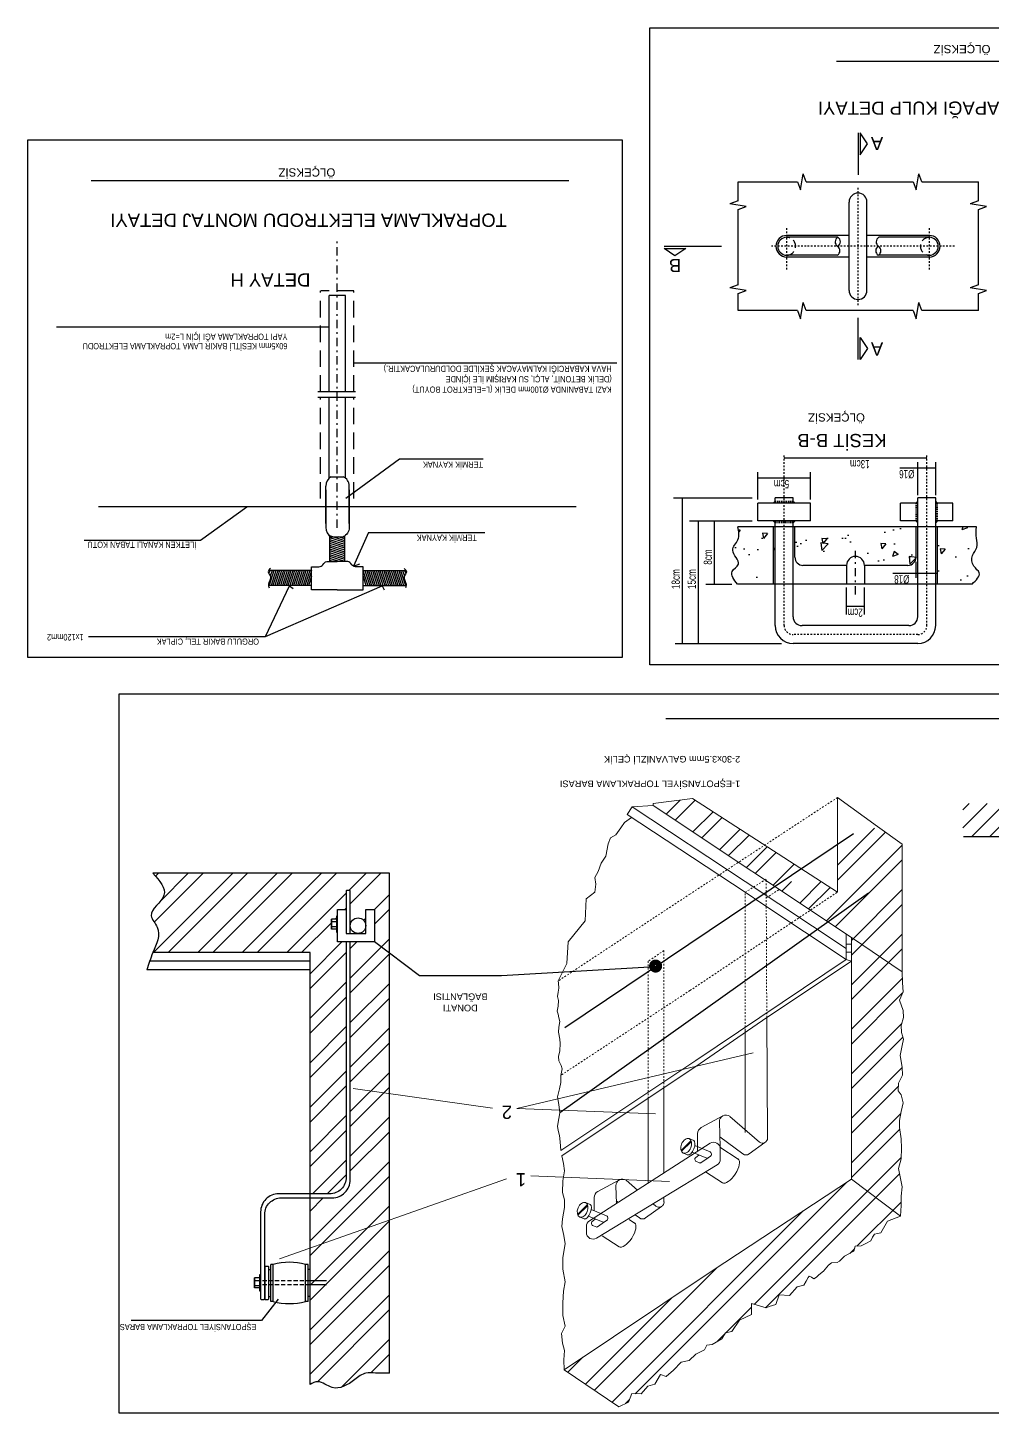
# Model space of a CAD drawing. Header units: metres. Extents: x 400413 to 400858, y 4543778 to 4544107.
# Drawn here: x 400670.9 to 400729.3, y 4544000.4 to 4544084.3 of the extents above; entities that cross this region are included whole.
import ezdxf
from ezdxf.enums import TextEntityAlignment as Align

# ---------------------------------------------------------------- set-up
doc = ezdxf.new("R2010")
doc.units = ezdxf.units.M
for name, pattern in [('DASHDOT', [1, 0.5, -0.25, 0, -0.25]), ('DASHED', [0.75, 0.5, -0.25]), ('DASHED2', [0.375, 0.25, -0.125]), ('DUZ', [0]), ('HIDDEN', [0.375, 0.25, -0.125]), ('HIDDENX2', [0.75, 0.5, -0.25])]:
    doc.linetypes.add(name, pattern=pattern)
for name, color, linetype in [('MIMARI', 2, 'Continuous'), ('PRT-EL-E-GEN', 2, 'Continuous'), ('PRT-EL-E-GND', 4, 'Continuous'), ('PRT-EL-EL1', 2, 'Continuous'), ('PRT-EL-MIMARI', 2, 'Continuous'), ('PRT-EL-topraklama', 1, 'Continuous'), ('YP-EL-EL1', 2, 'Continuous'), ('YP-EL-topraklama', 1, 'Continuous')]:
    doc.layers.add(name, color=color, linetype=linetype)
doc.styles.add('BOLD', font='arial.ttf', dxfattribs={"width": 0.7, "height": 15})
doc.styles.add('D2B', font='arial.ttf', dxfattribs={"width": 0.75, "height": 25})
doc.styles.add('ELEKTRIK', font='arial.ttf', dxfattribs={"height": 0.2})
doc.styles.add('ROMANS', font='arial.ttf', dxfattribs={"width": 0.7})
doc.styles.get("Standard").update_dxf_attribs({"font": 'simplex.shx'})
doc.styles.add('Y1', font='arial.ttf', dxfattribs={"width": 0.8, "height": 40})
doc.styles.add('YP-TXT-DIM', font='arial.ttf', dxfattribs={"width": 0.7})
doc.linetypes.add('DIYAFON-HATTI', pattern='A,12.7,-5.08,["DF",Standard,S=2.54,R=0,X=-2.54,Y=-1.27],-5.08', length=22.86)

msp = doc.modelspace()

# ---------------------------------------------------------------- hatches: boundary and pattern name
at = {"layer": 'MIMARI'}
h = msp.add_hatch(dxfattribs=at)
h.set_pattern_fill('ANSI32', color=253, scale=0.2, angle=180)
h.set_pattern_definition([(225, (401092.8075, 4544181.8934), (1.347038, -1.347038), []), (225, (401091.9095, 4544181.8934), (1.347038, -1.347038), [])])
h.paths.add_polyline_path([(400712.36, 4544008.986), (400703.393, 4544002.992), (400706.715, 4544000.751), (400707.284, 4544001.031), (400707.492, 4544001.551), (400708.064, 4544001.53), (400708.469, 4544002.008), (400708.895, 4544002.132), (400709.238, 4544002.714), (400709.581, 4544002.579), (400710.028, 4544002.964), (400710.476, 4544003.462), (400710.964, 4544003.556), (400711.37, 4544003.93), (400711.889, 4544004.2), (400712.045, 4544004.491), (400712.368, 4544004.532), (400712.95, 4544004.865), (400713.178, 4544005.228), (400713.553, 4544005.322), (400714.017, 4544005.998), (400714.753, 4544006.337), (400714.74, 4544007.016), (400715.63, 4544006.738), (400715.819, 4544006.826), (400716.214, 4544006.947), (400716.419, 4544007.532), (400717.05, 4544007.494), (400717.521, 4544008.026), (400717.92, 4544008.113), (400718.067, 4544008.357), (400718.177, 4544008.581), (400718.241, 4544008.671), (400718.376, 4544008.607), (400718.517, 4544008.511), (400718.678, 4544008.594), (400718.825, 4544008.742), (400719.102, 4544008.96), (400719.41, 4544009.326), (400719.603, 4544009.474), (400719.93, 4544009.487), (400720.072, 4544009.576), (400720.373, 4544009.865), (400720.637, 4544010.013), (400720.952, 4544010.173), (400721.035, 4544010.475), (400721.401, 4544010.501), (400721.671, 4544010.649), (400721.979, 4544010.809), (400722.069, 4544011.034), (400722.198, 4544011.207), (400722.384, 4544011.239), (400722.585, 4544011.284), (400722.981, 4544011.991), (400723.768, 4544012.3), (400720.797, 4544014.531)])
h.paths.add_polyline_path([(400720.797, 4544014.531), (400723.768, 4544012.3), (400723.808, 4544012.937), (400723.808, 4544013.516), (400723.869, 4544014.064), (400723.747, 4544014.674), (400723.655, 4544015.192), (400723.808, 4544015.771), (400723.838, 4544016.411), (400723.808, 4544016.99), (400723.716, 4544017.66), (400723.716, 4544018.087), (400723.808, 4544018.635), (400723.93, 4544019.153), (400723.808, 4544019.641), (400723.625, 4544019.884), (400723.655, 4544020.342), (400723.899, 4544020.829), (400723.869, 4544021.317), (400723.747, 4544022.018), (400723.869, 4544022.627), (400723.96, 4544023.023), (400723.838, 4544023.419), (400723.808, 4544023.846), (400723.96, 4544024.333), (400723.93, 4544024.76), (400723.716, 4544025.37), (400723.93, 4544025.888), (400723.899, 4544026.436), (400723.868, 4544027.097), (400720.797, 4544029.178)])
h.paths.add_polyline_path([(400720.797, 4544029.178), (400723.868, 4544027.097), (400723.868, 4544034.821), (400722.374, 4544035.901), (400719.956, 4544034.349), (400719.956, 4544031.921), (400718.318, 4544030.829)])
h.paths.add_polyline_path([(400718.318, 4544030.829), (400719.956, 4544031.921), (400718.069, 4544033.138), (400716.43, 4544032.086)])
h.paths.add_polyline_path([(400713.962, 4544033.729), (400715.548, 4544034.766), (400711.18, 4544037.585), (400708.783, 4544037.278), (400708.797, 4544037.169)])
h.paths.add_polyline_path([(400713.962, 4544033.729), (400715.569, 4544032.659), (400715.635, 4544032.701), (400715.636, 4544032.615), (400716.17, 4544032.259), (400717.768, 4544033.333), (400715.548, 4544034.766)])
h = msp.add_hatch(dxfattribs=at)
h.set_pattern_fill('ANSI32', color=253, scale=0.2, angle=180)
h.set_pattern_definition([(225, (401097.0617, 4544181.8934), (1.3470384, -1.3470384), []), (225, (401096.1636, 4544181.8934), (1.3470384, -1.3470384), [])])
edge = h.paths.add_edge_path()
edge.add_arc((400689.336, 4544014.502), 1.1, 270, 360, ccw=False)
edge.add_line((400689.336, 4544013.402), (400688, 4544013.402))
edge.add_line((400688, 4544013.402), (400688, 4544002.108))
edge.add_spline(control_points=[(400688, 4544002.108), (400688.155, 4544002.188), (400688.611, 4544002.421), (400689.48, 4544001.59), (400690.556, 4544002.249), (400691.294, 4544002.871), (400692.062, 4544002.771), (400692.53, 4544002.787), (400692.807, 4544002.796)], knot_values=[0, 0, 0, 0, 49.034335, 144.058283, 288.363459, 367.23479, 425.218665, 509.23323, 509.23323, 509.23323, 509.23323], degree=3, periodic=0)
edge.add_line((400692.807, 4544002.796), (400692.807, 4544028.532))
edge.add_line((400692.807, 4544028.532), (400691.906, 4544028.904))
edge.add_line((400691.906, 4544028.904), (400690.436, 4544028.904))
edge.add_line((400690.436, 4544028.904), (400690.436, 4544014.502))
edge = h.paths.add_edge_path()
edge.add_spline(control_points=[(400678.476, 4544033.063), (400678.883, 4544032.613), (400679.69, 4544031.721), (400677.973, 4544030.685), (400679.096, 4544029.585), (400678.684, 4544028.765), (400678.476, 4544028.256)], knot_values=[0, 0, 0, 0, 148.992428, 295.529295, 373.049625, 529.498841, 529.498841, 529.498841, 529.498841], degree=3, periodic=0)
edge.add_line((400678.476, 4544028.256), (400688, 4544028.256))
edge.add_line((400688, 4544028.256), (400688, 4544013.65))
edge.add_line((400688, 4544013.65), (400689.188, 4544013.65))
edge.add_arc((400689.188, 4544014.65), 1, 270, 360)
edge.add_line((400690.188, 4544014.65), (400690.188, 4544028.904))
edge.add_line((400690.188, 4544028.904), (400689.656, 4544028.904))
edge.add_line((400689.656, 4544028.904), (400689.656, 4544029.502))
edge.add_line((400689.656, 4544029.502), (400689.593, 4544029.502))
edge.add_line((400689.593, 4544029.502), (400689.593, 4544029.685))
edge.add_line((400689.593, 4544029.685), (400689.289, 4544029.685))
edge.add_line((400689.289, 4544029.685), (400689.289, 4544030.283))
edge.add_line((400689.289, 4544030.283), (400689.593, 4544030.283))
edge.add_line((400689.593, 4544030.283), (400689.593, 4544030.465))
edge.add_line((400689.593, 4544030.465), (400689.656, 4544030.465))
edge.add_line((400689.656, 4544030.465), (400689.656, 4544030.87))
edge.add_line((400689.656, 4544030.87), (400690.188, 4544030.87))
edge.add_line((400690.188, 4544030.87), (400690.188, 4544031.975))
edge.add_arc((400690.238, 4544031.975), 0.05, 90, 180, ccw=False)
edge.add_line((400690.238, 4544032.025), (400690.386, 4544032.025))
edge.add_arc((400690.386, 4544031.975), 0.05, 360, 450, ccw=False)
edge.add_line((400690.436, 4544031.975), (400690.436, 4544029.889))
edge.add_arc((400690.905, 4544029.889), 0.469, 0, 180, ccw=False)
edge.add_line((400691.374, 4544029.889), (400691.374, 4544030.87))
edge.add_line((400691.374, 4544030.87), (400691.906, 4544030.87))
edge.add_line((400691.906, 4544030.87), (400691.906, 4544028.904))
edge.add_line((400691.906, 4544028.904), (400692.807, 4544028.532))
edge.add_line((400692.807, 4544028.532), (400692.807, 4544033.063))
edge.add_line((400692.807, 4544033.063), (400678.476, 4544033.063))
at = {"layer": 'PRT-EL-E-GEN', "linetype": 'DASHED2'}
h = msp.add_hatch(dxfattribs=at)
h.set_pattern_fill('ANSI31', color=1, scale=0.24, angle=180, style=0)
h.set_pattern_definition([(225, (392950.98206, 4539366.0546), (0.53881537, -0.53881537), [])])
h.paths.add_polyline_path([(400727.558, 4544035.287), (400740.909, 4544035.287), (400740.909, 4544037.285), (400727.558, 4544037.285)])
at = {"layer": 'YP-EL-EL1', "linetype": 'HIDDENX2'}
h = msp.add_hatch(dxfattribs=at)
h.set_pattern_fill('AR-CONC', color=2, scale=0.5, angle=180, style=0)
h.set_pattern_definition([(230, (404488.3443, 4545618.1009), (-3.586301, 0.3137607), [0.375, -4.125]), (175, (404488.3443, 4545618.101), (0.6937567, -3.7609607), [0.3, -3.3]), (280.4514, (404488.0454, 4545618.127), (-2.892547, -3.4471977), [0.318701, -3.5057106]), (226.1842, (404488.3443, 4545617.101), (-5.3362052, 0.827595), [0.5625, -6.1875]), (276.6356, (404487.8996, 4545617.17), (-4.6733135, -4.8705894), [0.4780514, -5.258565]), (171.1842, (404488.3443, 4545617.101), (-4.67331, -4.870593), [0.45, -4.95]), (201, (404487.8443, 4545617.3509), (-2.9845353, 2.0130945), [0.375, -4.125]), (146, (404487.8443, 4545617.351), (-1.2165767, -3.6257502), [0.3, -3.3]), (251.4514, (404487.5956, 4545617.5186), (-4.201113, -1.6126525), [0.318701, -3.5057106]), (217.5, (404488.3443, 4545618.1009), (-0.06079928, -1.66446927), [0, -3.26, 0, -3.35, 0, -3.3125]), (187.5, (404488.3443, 4545618.1009), (-1.3153477, -1.97205856), [0, -1.91, 0, -3.185, 0, -1.2625]), (147.5, (404489.4593, 4545618.1009), (-2.6691122, 0.11277436), [0, -1.25, 0, -3.9, 0, -5.175]), (137.5, (404489.9593, 4545618.1009), (-2.9159308, -0.5005249), [0, -1.625, 0, -2.59, 0, -3.675])])
edge = h.paths.add_edge_path()
edge.add_line((400725.957, 4544050.576), (400728.108, 4544050.576))
edge.add_spline(control_points=[(400728.108, 4544050.576), (400728.359, 4544050.811), (400728.771, 4544051.197), (400728.116, 4544051.656), (400728.032, 4544052.309), (400728.499, 4544052.77), (400728.329, 4544053.401), (400728.356, 4544053.808), (400728.37, 4544054.033)], knot_values=[0, 0, 0, 0, 80.48791, 132.406205, 197.129117, 253.210948, 308.671218, 376.949817, 376.949817, 376.949817, 376.949817], degree=3, periodic=0)
edge.add_line((400728.37, 4544054.033), (400725.957, 4544054.033))
edge.add_line((400725.957, 4544054.033), (400725.957, 4544050.576))
h.paths.add_polyline_path([(400721.045, 4544054.033), (400721.045, 4544052.25, -0.414214), (400721.586, 4544051.709), (400724.283, 4544051.709, 0.414214), (400724.774, 4544052.199), (400724.774, 4544054.033)])
h.paths.add_polyline_path([(400720.504, 4544051.709, -0.414214), (400721.045, 4544052.25), (400721.045, 4544054.033), (400717.316, 4544054.033), (400717.316, 4544052.199, 0.414214), (400717.807, 4544051.709)])
edge = h.paths.add_edge_path()
edge.add_line((400716.133, 4544054.033), (400713.927, 4544054.033))
edge.add_spline(control_points=[(400713.927, 4544054.033), (400713.98, 4544053.767), (400714.081, 4544053.254), (400713.296, 4544052.589), (400714.297, 4544051.822), (400713.306, 4544051.31), (400713.679, 4544050.848), (400713.898, 4544050.576)], knot_values=[0, 0, 0, 0, 77.023315, 148.735148, 240.232307, 298.116351, 380.885543, 380.885543, 380.885543, 380.885543], degree=3, periodic=0)
edge.add_line((400713.898, 4544050.576), (400716.133, 4544050.576))
edge.add_line((400716.133, 4544050.576), (400716.133, 4544054.033))

# ---------------------------------------------------------------- linework, layer by layer
at = {"layer": 'MIMARI'}
for p, q in [((400670.891, 4544046.136), (400670.891, 4544077.487)), ((400670.891, 4544077.487), (400706.913, 4544077.487)), ((400706.913, 4544077.487), (400706.913, 4544046.136)), ((400690.102, 4544053.199), (400689.197, 4544053.49)), ((400690.102, 4544053.085), (400689.197, 4544053.376)), ((400690.102, 4544053.313), (400689.699, 4544053.442)), ((400690.102, 4544053.426), (400690.024, 4544053.451)), ((400691.542, 4544053.704), (400690.629, 4544051.661)), ((400691.542, 4544053.704), (400698.584, 4544053.704)), ((400690.102, 4544052.971), (400689.197, 4544053.262)), ((400690.102, 4544052.857), (400689.197, 4544053.148)), ((400690.102, 4544052.743), (400689.197, 4544053.034)), ((400690.102, 4544052.629), (400689.197, 4544052.92)), ((400690.102, 4544052.515), (400689.197, 4544052.807)), ((400690.102, 4544052.402), (400689.197, 4544052.693)), ((400690.102, 4544052.288), (400689.197, 4544052.579)), ((400690.102, 4544052.174), (400689.197, 4544052.465)), ((400690.102, 4544052.06), (400689.197, 4544052.351)), ((400690.102, 4544051.946), (400689.197, 4544052.237)), ((400689.759, 4544051.949), (400689.197, 4544052.123)), ((400689.392, 4544051.949), (400689.197, 4544052.01)), ((400690.629, 4544051.661), (400691.024, 4544051.792)), ((400685.814, 4544051.402), (400685.523, 4544050.496)), ((400685.7, 4544051.402), (400685.582, 4544051.055)), ((400685.928, 4544051.402), (400685.637, 4544050.496)), ((400686.042, 4544051.402), (400685.751, 4544050.496)), ((400686.156, 4544051.402), (400685.865, 4544050.496)), ((400686.27, 4544051.402), (400685.978, 4544050.496)), ((400686.384, 4544051.402), (400686.092, 4544050.496)), ((400686.497, 4544051.402), (400686.206, 4544050.496)), ((400686.611, 4544051.402), (400686.32, 4544050.496)), ((400686.725, 4544051.402), (400686.434, 4544050.496)), ((400686.839, 4544051.402), (400686.548, 4544050.496)), ((400686.953, 4544051.402), (400686.662, 4544050.496)), ((400687.067, 4544051.402), (400686.776, 4544050.496)), ((400687.181, 4544051.402), (400686.889, 4544050.496)), ((400687.294, 4544051.402), (400687.003, 4544050.496)), ((400687.408, 4544051.402), (400687.117, 4544050.496)), ((400687.522, 4544051.402), (400687.231, 4544050.496)), ((400687.636, 4544051.402), (400687.345, 4544050.496)), ((400687.75, 4544051.402), (400687.459, 4544050.496)), ((400687.864, 4544051.402), (400687.573, 4544050.496)), ((400687.978, 4544051.402), (400687.687, 4544050.496)), ((400688.092, 4544051.402), (400687.8, 4544050.496)), ((400688.089, 4544051.058), (400687.914, 4544050.496)), ((400691.207, 4544051.402), (400691.499, 4544050.496)), ((400691.21, 4544051.058), (400691.385, 4544050.496)), ((400691.321, 4544051.402), (400691.612, 4544050.496)), ((400691.435, 4544051.402), (400691.726, 4544050.496)), ((400691.549, 4544051.402), (400691.84, 4544050.496)), ((400691.663, 4544051.402), (400691.954, 4544050.496)), ((400691.777, 4544051.402), (400692.068, 4544050.496)), ((400691.891, 4544051.402), (400692.182, 4544050.496)), ((400692.004, 4544051.402), (400692.296, 4544050.496)), ((400692.118, 4544051.402), (400692.409, 4544050.496)), ((400692.232, 4544051.402), (400692.523, 4544050.496)), ((400692.346, 4544051.402), (400692.637, 4544050.496)), ((400692.46, 4544051.402), (400692.751, 4544050.496)), ((400692.574, 4544051.402), (400692.865, 4544050.496)), ((400692.688, 4544051.402), (400692.979, 4544050.496)), ((400692.802, 4544051.402), (400693.093, 4544050.496)), ((400692.915, 4544051.402), (400693.207, 4544050.496)), ((400693.029, 4544051.402), (400693.32, 4544050.496)), ((400693.143, 4544051.402), (400693.434, 4544050.496)), ((400693.257, 4544051.402), (400693.548, 4544050.496)), ((400693.371, 4544051.402), (400693.662, 4544050.496)), ((400693.485, 4544051.402), (400693.776, 4544050.496)), ((400693.599, 4544051.402), (400693.717, 4544051.055)), ((400685.291, 4544047.411), (400692.376, 4544050.474)), ((400685.291, 4544047.411), (400686.76, 4544050.463)), ((400686.76, 4544050.463), (400686.969, 4544050.308)), ((400692.376, 4544050.474), (400692.494, 4544050.222)), ((400674.572, 4544047.411), (400685.291, 4544047.411)), ((400706.913, 4544046.136), (400670.891, 4544046.136))]:
    msp.add_line(p, q, dxfattribs=at)
at = {"layer": 'MIMARI', "linetype": 'DASHDOT', "ltscale": 0.2}
for p, q in [((400721.201, 4544067.466), (400721.201, 4544074.582)), ((400716.881, 4544069.635), (400716.881, 4544072.193)), ((400725.522, 4544069.635), (400725.522, 4544072.193)), ((400727.049, 4544071.034), (400715.865, 4544071.034)), ((400725.365, 4544048.058), (400725.365, 4544058.437)), ((400716.724, 4544048.058), (400716.724, 4544058.393)), ((400724.824, 4544047.517), (400717.266, 4544047.517))]:
    msp.add_line(p, q, dxfattribs=at)
at = {"layer": 'MIMARI', "linetype": 'DASHDOT'}
for p, q in [((400689.649, 4544053.978), (400689.649, 4544071.475)), ((400721.045, 4544049.945), (400721.045, 4544052.592))]:
    msp.add_line(p, q, dxfattribs=at)
at = {"layer": 'MIMARI', "ltscale": 0.0001}
for p, q in [((400672.636, 4544066.146), (400689.161, 4544066.146)), ((400690.661, 4544063.982), (400706.588, 4544063.982)), ((400690.756, 4544062.227), (400688.469, 4544062.227)), ((400690.756, 4544061.865), (400688.469, 4544061.865)), ((400693.426, 4544058.144), (400690.177, 4544055.755)), ((400698.498, 4544058.144), (400693.426, 4544058.144)), ((400681.359, 4544053.24), (400684.167, 4544055.262)), ((400674.322, 4544053.24), (400681.359, 4544053.24))]:
    msp.add_line(p, q, dxfattribs=at)
at = {"layer": 'MIMARI'}
msp.add_lwpolyline([(400742.243, 4544045.679), (400708.593, 4544045.679), (400708.593, 4544084.269), (400742.243, 4544084.269)], close=True, dxfattribs=at)
at = {"layer": 'MIMARI', "linetype": 'DASHDOT', "ltscale": 0.2}
for centre, start, end in [((400717.266, 4544048.058), 180, 270), ((400724.824, 4544048.058), 270, 0)]:
    msp.add_arc(centre, 0.541, start, end, dxfattribs=at)
at = {"layer": 'MIMARI'}
for points in [[(400685.597, 4544051.523), (400685.461, 4544051.322), (400685.594, 4544051.031), (400685.481, 4544050.562), (400685.515, 4544050.35)], [(400693.702, 4544051.523), (400693.838, 4544051.322), (400693.705, 4544051.031), (400693.818, 4544050.562), (400693.784, 4544050.35)]]:
    msp.add_spline(points, degree=3, dxfattribs=at)
at = {"layer": 'PRT-EL-E-GEN', "color": 2, "lineweight": 0}
for p, q in [((400711.18, 4544037.585), (400708.783, 4544037.278)), ((400719.956, 4544031.921), (400711.18, 4544037.585)), ((400719.956, 4544031.921), (400719.956, 4544037.649)), ((400722.374, 4544035.901), (400719.956, 4544037.649)), ((400707.51, 4544037.076), (400707.206, 4544036.614)), ((400714.363, 4544031.91), (400707.206, 4544036.614)), ((400708.797, 4544037.169), (400707.51, 4544037.076)), ((400714.363, 4544032.571), (400707.51, 4544037.076)), ((400708.783, 4544037.278), (400708.797, 4544037.169)), ((400720.797, 4544029.178), (400708.797, 4544037.169)), ((400723.868, 4544034.821), (400722.374, 4544035.901)), ((400723.868, 4544034.821), (400723.868, 4544027.097)), ((400720.477, 4544028.501), (400714.363, 4544032.571)), ((400715.432, 4544031.198), (400714.363, 4544031.91)), ((400720.477, 4544027.84), (400715.432, 4544031.198)), ((400720.477, 4544027.84), (400720.477, 4544029.391)), ((400720.797, 4544014.531), (400720.797, 4544029.178)), ((400723.868, 4544027.097), (400720.797, 4544029.178)), ((400720.797, 4544028.776), (400720.477, 4544028.776)), ((400720.797, 4544028.284), (400720.477, 4544028.284)), ((400711.37, 4544021.722), (400720.477, 4544027.84)), ((400720.797, 4544027.747), (400715.672, 4544024.338)), ((400720.797, 4544027.747), (400720.477, 4544027.84)), ((400711.637, 4544021.543), (400715.672, 4544024.338)), ((400700.52, 4544018.824), (400714.848, 4544022.197)), ((400711.37, 4544021.722), (400703.201, 4544016.273)), ((400711.639, 4544021.539), (400703.247, 4544015.948)), ((400699.048, 4544018.831), (400690.602, 4544020.032)), ((400699.894, 4544014.566), (400686.157, 4544009.718)), ((400720.797, 4544014.531), (400712.36, 4544008.986)), ((400723.768, 4544012.3), (400720.797, 4544014.531)), ((400712.36, 4544008.986), (400703.393, 4544002.992)), ((400706.715, 4544000.751), (400703.393, 4544002.992))]:
    msp.add_line(p, q, dxfattribs=at)
at = {"layer": 'PRT-EL-E-GEN', "color": 5, "linetype": 'HIDDEN', "lineweight": 0, "ltscale": 0.001}
for p, q in [((400719.956, 4544037.649), (400711.02, 4544031.805)), ((400711.02, 4544031.805), (400703.035, 4544026.54)), ((400711.02, 4544025.963), (400719.956, 4544031.921)), ((400711.02, 4544025.963), (400703.188, 4544020.826))]:
    msp.add_line(p, q, dxfattribs=at)
at = {"layer": 'PRT-EL-E-GEN'}
for p, q in [((400727.585, 4544035.287), (400740.909, 4544035.287)), ((400689.289, 4544029.685), (400689.289, 4544030.283)), ((400689.593, 4544030.283), (400689.289, 4544030.283)), ((400689.289, 4544030.134), (400689.593, 4544030.134)), ((400689.289, 4544029.835), (400689.593, 4544029.835)), ((400689.593, 4544029.685), (400689.289, 4544029.685)), ((400688, 4544027.734), (400678.282, 4544027.734)), ((400688, 4544027.212), (400678.1, 4544027.212)), ((400685.5, 4544009.072), (400685.617, 4544009.072)), ((400685.771, 4544007.128), (400685.771, 4544009.376)), ((400687.729, 4544007.128), (400687.729, 4544009.376)), ((400688, 4544009.072), (400687.883, 4544009.072)), ((400684.636, 4544007.955), (400684.636, 4544008.553)), ((400684.94, 4544008.553), (400684.636, 4544008.553)), ((400684.636, 4544008.403), (400684.94, 4544008.403)), ((400684.636, 4544008.104), (400684.94, 4544008.104)), ((400688.992, 4544008.373), (400688, 4544008.373)), ((400688.992, 4544008.134), (400688, 4544008.134)), ((400684.94, 4544007.955), (400684.636, 4544007.955)), ((400686.077, 4544007.268), (400685.048, 4544005.986)), ((400685.5, 4544007.432), (400685.617, 4544007.432)), ((400688, 4544007.432), (400687.883, 4544007.432)), ((400685.048, 4544005.986), (400677.164, 4544005.986))]:
    msp.add_line(p, q, dxfattribs=at)
at = {"layer": 'PRT-EL-E-GEN', "color": 3, "linetype": 'HIDDEN', "lineweight": 0, "ltscale": 0.001}
for p, q in [((400714.363, 4544031.91), (400715.635, 4544032.701)), ((400714.363, 4544023.546), (400714.363, 4544031.91)), ((400709.443, 4544028.384), (400708.478, 4544027.73)), ((400708.478, 4544019.433), (400708.478, 4544027.73))]:
    msp.add_line(p, q, dxfattribs=at)
at = {"layer": 'PRT-EL-E-GEN', "color": 3, "linetype": 'DASHED', "lineweight": 0, "ltscale": 0.001}
for p, q in [((400715.672, 4544024.338), (400715.635, 4544032.701)), ((400715.64, 4544031.57), (400716.43, 4544032.086)), ((400709.443, 4544028.384), (400709.443, 4544020.076))]:
    msp.add_line(p, q, dxfattribs=at)
at = {"layer": 'PRT-EL-E-GEN', "linetype": 'ByBlock'}
for p, q in [((400694.639, 4544026.858), (400691.906, 4544028.904)), ((400708.918, 4544027.388), (400699.595, 4544026.858)), ((400699.595, 4544026.858), (400694.639, 4544026.858))]:
    msp.add_line(p, q, dxfattribs=at)
at = {"layer": 'PRT-EL-E-GEN', "color": 3, "lineweight": 0}
for p, q in [((400715.724, 4544017.034), (400715.672, 4544024.338)), ((400714.363, 4544017.371), (400714.363, 4544023.546)), ((400709.443, 4544020.076), (400709.443, 4544014.914)), ((400708.478, 4544014.295), (400708.478, 4544019.433)), ((400711.703, 4544017.659), (400713.015, 4544018.369)), ((400713.43, 4544018.342), (400715.224, 4544016.769)), ((400711.483, 4544016.223), (400711.483, 4544017.301)), ((400712.844, 4544016.471), (400712.801, 4544018.012)), ((400704.928, 4544012.017), (400712.24, 4544016.709)), ((400711.082, 4544016.874), (400710.48, 4544016.28)), ((400711.102, 4544016.818), (400710.502, 4544016.226)), ((400711.244, 4544016.879), (400710.965, 4544016.992)), ((400711.309, 4544016.569), (400712.24, 4544016.193)), ((400713.938, 4544015.753), (400712.825, 4544016.483)), ((400714.225, 4544016.065), (400712.826, 4544017.101)), ((400714.603, 4544016.063), (400715.561, 4544016.756)), ((400710.891, 4544016.006), (400710.613, 4544016.119)), ((400710.875, 4544015.985), (400710.904, 4544016.002)), ((400711.149, 4544016.177), (400712.04, 4544015.817)), ((400711.345, 4544015.656), (400711.321, 4544015.734)), ((400711.347, 4544015.82), (400711.576, 4544016.004)), ((400711.607, 4544015.518), (400711.391, 4544015.606)), ((400711.683, 4544015.527), (400712.116, 4544015.825)), ((400712.271, 4544015.933), (400712.116, 4544015.825)), ((400712.285, 4544016.145), (400712.315, 4544016.059)), ((400712.314, 4544016.003), (400712.3, 4544015.969)), ((400712.856, 4544015.752), (400712.856, 4544016.372)), ((400712.664, 4544015.41), (400705.352, 4544010.961)), ((400712.995, 4544014.314), (400711.968, 4544014.987)), ((400705.431, 4544013.784), (400706.742, 4544014.494)), ((400706.558, 4544013.063), (400706.528, 4544014.137)), ((400707.158, 4544014.468), (400707.83, 4544013.879)), ((400704.971, 4544013.005), (400704.693, 4544013.117)), ((400705.211, 4544012.624), (400705.211, 4544013.427)), ((400706.674, 4544013.137), (400706.554, 4544013.227)), ((400709.443, 4544013.45), (400709.443, 4544013.162)), ((400704.809, 4544012.999), (400704.208, 4544012.405)), ((400704.829, 4544012.944), (400704.229, 4544012.351)), ((400704.876, 4544012.302), (400705.767, 4544011.942)), ((400705.036, 4544012.694), (400705.967, 4544012.319)), ((400706.012, 4544012.271), (400706.042, 4544012.184)), ((400707.953, 4544012.191), (400707.691, 4544012.384)), ((400708.331, 4544012.188), (400709.288, 4544012.881)), ((400708.779, 4544013.046), (400708.952, 4544012.895)), ((400704.618, 4544012.132), (400704.34, 4544012.244)), ((400704.603, 4544012.11), (400704.631, 4544012.128)), ((400704.744, 4544011.303), (400704.744, 4544011.68)), ((400705.072, 4544011.782), (400705.048, 4544011.86)), ((400705.074, 4544011.946), (400705.303, 4544012.13)), ((400705.335, 4544011.644), (400705.118, 4544011.731)), ((400705.41, 4544011.652), (400705.843, 4544011.951)), ((400705.999, 4544012.058), (400705.843, 4544011.951)), ((400706.041, 4544012.128), (400706.027, 4544012.094)), ((400707.666, 4544011.879), (400707.339, 4544012.093)), ((400706.722, 4544010.439), (400705.696, 4544011.112))]:
    msp.add_line(p, q, dxfattribs=at)
at = {"layer": 'PRT-EL-E-GEN', "color": 3}
for p, q in [((400685.617, 4544007.128), (400685.617, 4544009.376)), ((400685.771, 4544009.376), (400685.617, 4544009.376)), ((400687.883, 4544009.376), (400687.729, 4544009.376)), ((400687.883, 4544007.128), (400687.883, 4544009.376)), ((400685.771, 4544007.128), (400685.617, 4544007.128)), ((400687.883, 4544007.128), (400687.729, 4544007.128))]:
    msp.add_line(p, q, dxfattribs=at)
at = {"layer": 'PRT-EL-E-GEN', "linetype": 'HIDDEN'}
for p, q in [((400688, 4544008.373), (400684.959, 4544008.373)), ((400688, 4544008.134), (400684.959, 4544008.134))]:
    msp.add_line(p, q, dxfattribs=at)
at = {"layer": 'PRT-EL-E-GEN', "lineweight": 0}
for points in [[(400703.035, 4544026.54), (400703.552, 4544027.595), (400703.637, 4544028.905), (400704.672, 4544030.192), (400704.73, 4544031.518), (400705.261, 4544031.922), (400705.312, 4544032.402), (400705.261, 4544032.806), (400705.463, 4544033.16), (400705.64, 4544033.665), (400705.918, 4544034.094), (400706.07, 4544034.852), (400706.196, 4544035.206), (400706.525, 4544035.382), (400706.828, 4544035.812), (400707.056, 4544036.14), (400707.467, 4544036.442)], [(400703.201, 4544016.273), (400703.158, 4544016.804), (400703.104, 4544017.18), (400703.024, 4544017.476), (400702.997, 4544017.745), (400703.077, 4544018.203), (400703.131, 4544018.552), (400703.077, 4544019.064), (400702.997, 4544019.521), (400703.104, 4544020.005), (400703.185, 4544020.382), (400703.185, 4544020.812), (400703.266, 4544021.216), (400703.212, 4544021.431), (400703.077, 4544021.7), (400703.051, 4544021.969), (400703.131, 4544022.319), (400703.158, 4544022.749), (400703.131, 4544023.018), (400703.051, 4544023.449), (400703.077, 4544023.745), (400703.131, 4544024.095), (400703.077, 4544024.31), (400703.024, 4544024.525), (400702.97, 4544024.713), (400703.024, 4544025.009), (400703.051, 4544025.359), (400702.997, 4544025.601), (400703.024, 4544025.87), (400703.077, 4544026.112), (400703.051, 4544026.408), (400703.035, 4544026.54)], [(400723.868, 4544027.097), (400723.899, 4544026.436), (400723.93, 4544025.888), (400723.716, 4544025.37), (400723.93, 4544024.76), (400723.96, 4544024.333), (400723.808, 4544023.846), (400723.838, 4544023.419), (400723.96, 4544023.023), (400723.869, 4544022.627), (400723.747, 4544022.018), (400723.869, 4544021.317), (400723.899, 4544020.829), (400723.655, 4544020.342), (400723.625, 4544019.884), (400723.808, 4544019.641), (400723.93, 4544019.153), (400723.808, 4544018.635), (400723.716, 4544018.087), (400723.716, 4544017.66), (400723.808, 4544016.99), (400723.838, 4544016.411), (400723.808, 4544015.771), (400723.655, 4544015.192), (400723.747, 4544014.674), (400723.869, 4544014.064), (400723.808, 4544013.516), (400723.808, 4544012.937), (400723.768, 4544012.3)], [(400703.393, 4544002.992), (400703.385, 4544003.588), (400703.417, 4544004.164), (400703.289, 4544004.611), (400703.225, 4544005.187), (400703.449, 4544005.635), (400703.321, 4544006.274), (400703.321, 4544007.042), (400703.353, 4544007.746), (400703.449, 4544008.321), (400703.321, 4544009.089), (400703.321, 4544009.793), (400703.449, 4544010.624), (400703.385, 4544011.136), (400703.257, 4544011.68), (400703.289, 4544012.127), (400703.417, 4544012.831), (400703.417, 4544013.279), (400703.289, 4544013.726), (400703.321, 4544014.43), (400703.417, 4544015.038), (400703.353, 4544015.485), (400703.247, 4544015.948)], [(400723.768, 4544012.3), (400722.981, 4544011.991), (400722.585, 4544011.284), (400722.384, 4544011.239), (400722.198, 4544011.207), (400722.069, 4544011.034), (400721.979, 4544010.809), (400721.671, 4544010.649), (400721.401, 4544010.501), (400721.035, 4544010.475), (400720.952, 4544010.173), (400720.637, 4544010.013), (400720.373, 4544009.865), (400720.072, 4544009.576), (400719.93, 4544009.487), (400719.603, 4544009.474), (400719.41, 4544009.326), (400719.102, 4544008.96), (400718.825, 4544008.742), (400718.678, 4544008.594), (400718.517, 4544008.511), (400718.376, 4544008.607), (400718.241, 4544008.671), (400718.177, 4544008.581), (400718.067, 4544008.357), (400717.92, 4544008.113), (400717.521, 4544008.026), (400717.05, 4544007.494), (400716.419, 4544007.532), (400716.214, 4544006.947), (400715.819, 4544006.826), (400715.63, 4544006.738), (400714.74, 4544007.016), (400714.753, 4544006.337), (400714.017, 4544005.998), (400713.553, 4544005.322), (400713.178, 4544005.228), (400712.95, 4544004.865), (400712.368, 4544004.532), (400712.045, 4544004.491), (400711.889, 4544004.2), (400711.37, 4544003.93), (400710.964, 4544003.556), (400710.476, 4544003.462), (400710.028, 4544002.964), (400709.581, 4544002.579), (400709.238, 4544002.714), (400708.895, 4544002.132), (400708.469, 4544002.008), (400708.064, 4544001.53), (400707.492, 4544001.551), (400707.284, 4544001.031), (400706.715, 4544000.751)]]:
    msp.add_lwpolyline(points, dxfattribs=at)
at = {"layer": 'PRT-EL-E-GEN'}
for points in [[(400692.807, 4544002.796), (400692.807, 4544033.063), (400678.476, 4544033.063)], [(400688, 4544002.108), (400688, 4544028.256), (400678.476, 4544028.256)]]:
    msp.add_lwpolyline(points, dxfattribs=at)
at = {"layer": 'PRT-EL-E-GEN', "color": 3}
for points in [[(400690.436, 4544029.42), (400690.436, 4544031.975, 0.414214), (400690.386, 4544032.025), (400690.238, 4544032.025, 0.414214), (400690.188, 4544031.975), (400690.188, 4544029.42)], [(400690.188, 4544028.904), (400690.188, 4544014.65, -0.414214), (400689.188, 4544013.65), (400686.103, 4544013.65, 0.414214), (400685.003, 4544012.55), (400685.003, 4544007.303, 0.414214), (400685.053, 4544007.253), (400685.201, 4544007.253, 0.414214), (400685.251, 4544007.303), (400685.251, 4544012.402, -0.414214), (400686.251, 4544013.402), (400689.336, 4544013.402, 0.414214), (400690.436, 4544014.502), (400690.436, 4544028.904)]]:
    msp.add_lwpolyline(points, format="xyb", dxfattribs=at)
msp.add_lwpolyline([(400691.374, 4544030.87), (400691.906, 4544030.87), (400691.906, 4544028.904), (400689.656, 4544028.904), (400689.656, 4544030.87), (400690.188, 4544030.87), (400690.188, 4544029.42), (400691.374, 4544029.42), (400691.374, 4544030.87)], dxfattribs=at)
at = {"layer": 'PRT-EL-E-GEN'}
for points in [[(400689.593, 4544029.502), (400689.593, 4544029.502), (400689.656, 4544029.502), (400689.656, 4544029.502), (400689.656, 4544030.465), (400689.656, 4544030.465), (400689.593, 4544030.465), (400689.593, 4544030.465)], [(400684.94, 4544007.771), (400684.94, 4544007.771), (400685.003, 4544007.771), (400685.003, 4544007.771), (400685.003, 4544008.734), (400685.003, 4544008.734), (400684.94, 4544008.734), (400684.94, 4544008.734)]]:
    msp.add_lwpolyline(points, close=True, dxfattribs=at)
at = {"layer": 'PRT-EL-E-GEN', "color": 2, "lineweight": 0, "extrusion": (0, 0, -1)}
for points in [[(-400708.921, 4544018.484), (-400700.52, 4544018.824)], [(-400709.774, 4544014.402), (-400701.374, 4544014.742)]]:
    msp.add_lwpolyline(points, dxfattribs=at)
at = {"layer": 'PRT-EL-E-GEN', "color": 3}
msp.add_lwpolyline([(400685.251, 4544007.303, 0.414214), (400685.301, 4544007.253), (400685.45, 4544007.253, 0.414214), (400685.5, 4544007.303), (400685.5, 4544009.204, 0.414214), (400685.45, 4544009.254), (400685.301, 4544009.254, 0.414214), (400685.251, 4544009.204)], format="xyb", close=True, dxfattribs=at)
msp.add_circle((400690.905, 4544029.889), 0.469, dxfattribs=at)
at = {"layer": 'PRT-EL-E-GEN'}
for centre, radius, start, end in [((400689.411, 4544030.208), 0.122, 142.23423, 217.76577), ((400689.737, 4544029.984), 0.448, 160.52894, 199.47106), ((400689.411, 4544029.76), 0.122, 142.23423, 217.76577), ((400684.758, 4544008.478), 0.122, 142.23423, 217.76577), ((400685.084, 4544008.254), 0.448, 160.52894, 199.47106), ((400684.758, 4544008.029), 0.122, 142.23423, 217.76577)]:
    msp.add_arc(centre, radius, start, end, dxfattribs=at)
at = {"layer": 'PRT-EL-E-GEN', "color": 3, "lineweight": 0}
for centre, radius, start, end in [((400713.201, 4544018.015), 0.4, 55.03989, 180.40277), ((400711.883, 4544017.301), 0.4, 116.73994, 180), ((400712.456, 4544016.372), 0.4, 0, 122.68621), ((400715.404, 4544017.034), 0.32, 235.92198, 0), ((400711.397, 4544015.758), 0.08, 128.71723, 197.09181), ((400711.421, 4544015.68), 0.08, 197.09181, 248.01573), ((400712.07, 4544015.891), 0.08, 248.01573, 304.59996), ((400712.21, 4544016.119), 0.08, 19.18346, 68.01573), ((400712.226, 4544015.998), 0.08, 304.59996, 338.01573), ((400712.24, 4544016.033), 0.08, 338.01573, 19.18346), ((400712.456, 4544015.752), 0.4, 301.3174, 0), ((400714.416, 4544016.322), 0.32, 233.47989, 305.88632), ((400711.637, 4544015.593), 0.08, 248.01573, 304.59996), ((400706.928, 4544014.14), 0.4, 55.03989, 180.40277), ((400705.611, 4544013.427), 0.4, 116.73994, 180), ((400709.131, 4544013.16), 0.32, 235.92198, 0), ((400705.937, 4544012.244), 0.08, 19.18346, 68.01573), ((400705.144, 4544011.68), 0.4, 122.68621, 180), ((400705.124, 4544011.884), 0.08, 128.71723, 197.09181), ((400705.148, 4544011.806), 0.08, 197.09181, 248.01573), ((400705.365, 4544011.718), 0.08, 248.01573, 304.59996), ((400705.797, 4544012.017), 0.08, 248.01573, 304.59996), ((400705.953, 4544012.124), 0.08, 304.59996, 338.01573), ((400705.967, 4544012.158), 0.08, 338.01573, 19.18346), ((400708.143, 4544012.448), 0.32, 233.47989, 305.88632), ((400705.144, 4544011.303), 0.4, 180, 301.3174)]:
    msp.add_arc(centre, radius, start, end, dxfattribs=at)
at = {"layer": 'PRT-EL-E-GEN', "color": 3}
for centre, start, end in [((400686.75, 4544005.675), 75.18279, 104.81721), ((400686.75, 4544010.829), 255.18279, 284.81721)]:
    msp.add_arc(centre, 3.828, start, end, dxfattribs=at)
at = {"layer": 'PRT-EL-E-GEN', "color": 3, "lineweight": 0, "extrusion": (0, 0, -1)}
for centre in [(400710.789, 4544016.555), (400704.516, 4544012.681)]:
    msp.add_ellipse(centre, major_axis=(0.176, 0.437), ratio=0.6322, dxfattribs=at)
for centre, major_axis in [((400711.067, 4544016.443), (-0.176, -0.437)), ((400713.461, 4544015.043), (-0.472, -0.72)), ((400704.795, 4544012.569), (-0.176, -0.437)), ((400707.188, 4544011.168), (-0.472, -0.72))]:
    msp.add_ellipse(centre, major_axis=major_axis, ratio=0.419426, start_param=3.141593, end_param=6.283185, dxfattribs=at)
at = {"layer": 'PRT-EL-E-GEN'}
for points in [[(400678.476, 4544033.063), (400679.146, 4544031.732), (400678.379, 4544030.483), (400678.742, 4544029.798), (400678.476, 4544028.256), (400678.1, 4544027.212)], [(400692.807, 4544002.796), (400691.967, 4544002.796), (400691.387, 4544002.796), (400690.707, 4544002.398), (400689.345, 4544001.919), (400688.463, 4544002.272), (400688, 4544002.108)]]:
    msp.add_spline(points, degree=3, dxfattribs=at)
at = {"layer": 'PRT-EL-E-GEN', "color": 2, "lineweight": 0, "extrusion": (0, 0, -1)}
for points in [[(-400708.92, 4544018.483), (-400708.923, 4544018.484), (-400708.921, 4544018.484)], [(-400709.774, 4544014.401), (-400709.776, 4544014.402), (-400709.774, 4544014.402)]]:
    msp.add_solid(points, dxfattribs=at)
at = {"layer": 'PRT-EL-E-GND', "color": 5, "linetype": 'DUZ'}
for p, q in [((400720.923, 4544035.452), (400703.445, 4544023.711)), ((400721.827, 4544031.851), (400703.131, 4544018.552))]:
    msp.add_line(p, q, dxfattribs=at)
at = {"layer": 'PRT-EL-E-GND', "linetype": 'Continuous', "const_width": 0.352, "flags": 128}
msp.add_lwpolyline([(400708.719, 4544027.407, -1), (400709.153, 4544027.477, -1)], format="xyb", close=True, dxfattribs=at)
at = {"layer": 'PRT-EL-MIMARI'}
msp.add_lwpolyline([(400765.918, 4544000.359), (400676.442, 4544000.359), (400676.442, 4544043.928), (400765.918, 4544043.928)], close=True, dxfattribs=at)
at = {"layer": 'PRT-EL-topraklama'}
msp.add_line((400731.185, 4544082.225, 0), (400719.904, 4544082.225, 0), dxfattribs=at)
at = {"layer": 'YP-EL-EL1'}
for p, q in [((400721.201, 4544077.895), (400721.201, 4544075.369)), ((400717.713, 4544074.443), (400717.88, 4544075.425)), ((400718.056, 4544074.934), (400717.88, 4544075.425)), ((400724.726, 4544074.443), (400724.894, 4544075.425)), ((400725.069, 4544074.934), (400724.894, 4544075.425)), ((400713.93, 4544074.934), (400717.537, 4544074.934)), ((400713.93, 4544073.78), (400713.93, 4544074.934)), ((400717.537, 4544074.934), (400717.713, 4544074.443)), ((400718.056, 4544074.934), (400724.551, 4544074.934)), ((400724.551, 4544074.934), (400724.726, 4544074.443)), ((400725.069, 4544074.934), (400728.491, 4544074.934)), ((400728.491, 4544073.78), (400728.491, 4544074.934)), ((400713.93, 4544073.78), (400713.438, 4544073.605)), ((400714.421, 4544073.437), (400713.438, 4544073.605)), ((400720.66, 4544068.358), (400720.66, 4544073.711)), ((400721.742, 4544068.358), (400721.742, 4544073.711)), ((400728.491, 4544073.78), (400727.999, 4544073.605)), ((400728.982, 4544073.437), (400727.999, 4544073.605)), ((400713.93, 4544073.261), (400714.421, 4544073.437)), ((400713.93, 4544068.693), (400713.93, 4544073.261)), ((400728.491, 4544073.261), (400728.982, 4544073.437)), ((400728.491, 4544068.693), (400728.491, 4544073.261)), ((400709.445, 4544071.034), (400712.923, 4544071.034)), ((400719.974, 4544071.576), (400716.881, 4544071.576)), ((400725.522, 4544071.576), (400722.458, 4544071.576)), ((400719.945, 4544070.493), (400716.881, 4544070.493)), ((400725.522, 4544070.493), (400722.429, 4544070.493)), ((400713.93, 4544068.693), (400713.438, 4544068.518)), ((400714.421, 4544068.35), (400713.438, 4544068.518)), ((400728.491, 4544068.693), (400727.999, 4544068.518)), ((400728.982, 4544068.35), (400727.999, 4544068.518)), ((400689.161, 4544062.227), (400689.161, 4544068.06)), ((400690.137, 4544068.06), (400689.161, 4544068.06)), ((400690.137, 4544062.227), (400690.137, 4544068.06)), ((400713.93, 4544068.174), (400714.421, 4544068.35)), ((400713.93, 4544067.135), (400713.93, 4544068.174)), ((400717.713, 4544066.644), (400717.88, 4544067.626)), ((400718.056, 4544067.135), (400717.88, 4544067.626)), ((400724.726, 4544066.644), (400724.894, 4544067.626)), ((400725.069, 4544067.135), (400724.894, 4544067.626)), ((400728.491, 4544068.174), (400728.982, 4544068.35)), ((400728.491, 4544067.135), (400728.491, 4544068.174)), ((400717.537, 4544067.135), (400713.93, 4544067.135)), ((400717.537, 4544067.135), (400717.713, 4544066.644)), ((400724.551, 4544067.135), (400718.056, 4544067.135)), ((400724.551, 4544067.135), (400724.726, 4544066.644)), ((400728.491, 4544067.135), (400725.069, 4544067.135)), ((400721.201, 4544064.173), (400721.201, 4544066.7)), ((400689.161, 4544056.999), (400689.161, 4544061.865)), ((400690.137, 4544056.998), (400690.137, 4544061.865)), ((400720.504, 4544051.709), (400720.504, 4544050.576)), ((400721.586, 4544051.709), (400721.586, 4544050.576))]:
    msp.add_line(p, q, dxfattribs=at)
at = {"layer": 'YP-EL-EL1', "color": 2}
for p, q in [((400720.66, 4544071.686), (400716.881, 4544071.686)), ((400725.522, 4544071.686), (400721.742, 4544071.686)), ((400720.66, 4544070.383), (400716.881, 4544070.383)), ((400725.522, 4544070.383), (400721.742, 4544070.383)), ((400716.229, 4544055.479), (400716.229, 4544055.616)), ((400716.338, 4544055.479), (400716.338, 4544055.616)), ((400716.447, 4544055.479), (400716.447, 4544055.616)), ((400716.56, 4544055.479), (400716.56, 4544055.616)), ((400716.665, 4544055.479), (400716.665, 4544055.616)), ((400716.784, 4544055.479), (400716.784, 4544055.616)), ((400716.889, 4544055.479), (400716.889, 4544055.616)), ((400717.002, 4544055.479), (400717.002, 4544055.616)), ((400717.111, 4544055.479), (400717.111, 4544055.616)), ((400717.22, 4544055.479), (400717.22, 4544055.616)), ((400724.824, 4544055.433), (400724.688, 4544055.433)), ((400724.824, 4544055.324), (400724.688, 4544055.324)), ((400724.824, 4544055.215), (400724.688, 4544055.215)), ((400724.824, 4544055.103), (400724.688, 4544055.103)), ((400725.906, 4544055.433), (400726.043, 4544055.433)), ((400725.906, 4544055.324), (400726.043, 4544055.324)), ((400725.906, 4544055.215), (400726.043, 4544055.215)), ((400725.906, 4544055.103), (400726.043, 4544055.103)), ((400716.229, 4544054.397), (400716.229, 4544054.261)), ((400716.338, 4544054.397), (400716.338, 4544054.261)), ((400716.447, 4544054.397), (400716.447, 4544054.261)), ((400716.56, 4544054.397), (400716.56, 4544054.261)), ((400716.665, 4544054.397), (400716.665, 4544054.261)), ((400716.784, 4544054.397), (400716.784, 4544054.261)), ((400716.889, 4544054.397), (400716.889, 4544054.261)), ((400717.002, 4544054.397), (400717.002, 4544054.261)), ((400717.111, 4544054.397), (400717.111, 4544054.261)), ((400717.22, 4544054.397), (400717.22, 4544054.261)), ((400724.824, 4544054.997), (400724.688, 4544054.997)), ((400724.824, 4544054.879), (400724.688, 4544054.879)), ((400724.824, 4544054.773), (400724.688, 4544054.773)), ((400724.824, 4544054.661), (400724.688, 4544054.661)), ((400724.824, 4544054.552), (400724.688, 4544054.552)), ((400724.824, 4544054.443), (400724.688, 4544054.443)), ((400725.906, 4544054.997), (400726.043, 4544054.997)), ((400725.906, 4544054.879), (400726.043, 4544054.879)), ((400725.906, 4544054.773), (400726.043, 4544054.773)), ((400725.906, 4544054.661), (400726.043, 4544054.661)), ((400725.906, 4544054.552), (400726.043, 4544054.552)), ((400725.906, 4544054.443), (400726.043, 4544054.443)), ((400716.073, 4544050.576), (400716.073, 4544054.033)), ((400717.376, 4544052.199), (400717.376, 4544054.033)), ((400724.714, 4544052.199), (400724.714, 4544054.033)), ((400726.017, 4544050.576), (400726.017, 4544054.033)), ((400720.504, 4544051.709), (400717.867, 4544051.709)), ((400724.223, 4544051.709), (400721.586, 4544051.709))]:
    msp.add_line(p, q, dxfattribs=at)
at = {"layer": 'YP-EL-EL1', "linetype": 'DASHED', "ltscale": 2}
for p, q in [((400688.638, 4544062.227), (400688.638, 4544068.327)), ((400690.661, 4544068.327), (400688.651, 4544068.327)), ((400690.661, 4544062.227), (400690.661, 4544068.327)), ((400688.638, 4544055.755), (400688.638, 4544061.865)), ((400690.661, 4544055.755), (400690.661, 4544061.865))]:
    msp.add_line(p, q, dxfattribs=at)
at = {"layer": 'YP-EL-EL1', "color": 42, "ltscale": 4}
for p, q in [((400716.724, 4544058.22), (400725.365, 4544058.22)), ((400723.739, 4544057.613), (400725.906, 4544057.613)), ((400724.824, 4544055.969), (400724.824, 4544057.951)), ((400725.906, 4544055.969), (400725.906, 4544057.951)), ((400715.135, 4544055.705), (400715.135, 4544057.355)), ((400715.135, 4544057.017), (400718.314, 4544057.017)), ((400718.314, 4544055.705), (400718.314, 4544057.355)), ((400710.024, 4544055.796), (400714.779, 4544055.796)), ((400710.538, 4544055.796), (400710.538, 4544046.975)), ((400710.996, 4544054.397), (400714.779, 4544054.397)), ((400711.51, 4544054.398), (400711.51, 4544046.975)), ((400712.482, 4544054.398), (400712.482, 4544050.576)), ((400724.714, 4544050.954), (400724.714, 4544051.926)), ((400723.314, 4544051.245), (400726.017, 4544051.245)), ((400711.979, 4544050.576), (400713.55, 4544050.576)), ((400720.504, 4544048.726), (400720.504, 4544050.376)), ((400721.586, 4544048.726), (400721.586, 4544050.376)), ((400720.504, 4544049.23), (400721.586, 4544049.229)), ((400710.118, 4544046.975), (400716.555, 4544046.975))]:
    msp.add_line(p, q, dxfattribs=at)
at = {"layer": 'YP-EL-EL1', "ltscale": 2}
msp.add_line((400704.12, 4544055.262), (400675.179, 4544055.262), dxfattribs=at)
at = {"layer": 'YP-EL-EL1', "ltscale": 0.0001}
msp.add_line((400690.137, 4544055.262), (400689.161, 4544055.262), dxfattribs=at)
at = {"layer": 'YP-EL-EL1', "color": 3}
for p, q in [((400715.135, 4544054.397), (400715.135, 4544055.479)), ((400718.314, 4544055.479), (400715.135, 4544055.479)), ((400717.266, 4544055.796), (400716.183, 4544055.796)), ((400716.183, 4544055.479), (400716.183, 4544055.796)), ((400717.266, 4544055.479), (400717.266, 4544055.796)), ((400718.314, 4544054.397), (400718.314, 4544055.479)), ((400723.776, 4544054.397), (400723.776, 4544055.479)), ((400724.824, 4544055.479), (400723.776, 4544055.479)), ((400725.906, 4544055.796), (400724.824, 4544055.796)), ((400724.824, 4544048.599), (400724.824, 4544055.796)), ((400725.906, 4544048.058), (400725.906, 4544055.796)), ((400726.955, 4544055.479), (400725.906, 4544055.479)), ((400726.955, 4544054.397), (400726.955, 4544055.479)), ((400718.314, 4544054.397), (400715.135, 4544054.397)), ((400716.183, 4544048.058), (400716.183, 4544054.397)), ((400717.266, 4544048.599), (400717.266, 4544054.397)), ((400724.824, 4544054.397), (400723.776, 4544054.397)), ((400726.955, 4544054.397), (400725.906, 4544054.397)), ((400728.37, 4544054.033), (400713.927, 4544054.033)), ((400728.108, 4544050.576), (400713.898, 4544050.576)), ((400724.283, 4544048.058), (400717.807, 4544048.058)), ((400724.824, 4544046.975), (400717.266, 4544046.975))]:
    msp.add_line(p, q, dxfattribs=at)
at = {"layer": 'YP-EL-EL1'}
for points in [[(400721.785, 4544077.231), (400721.34, 4544077.895), (400721.34, 4544076.566)], [(400710.11, 4544070.451), (400709.445, 4544070.896), (400710.775, 4544070.896)], [(400721.785, 4544064.838), (400721.34, 4544064.173), (400721.34, 4544065.503)]]:
    msp.add_lwpolyline(points, close=True, dxfattribs=at)
for centre, radius, start, end in [((400721.201, 4544073.711), 0.541, 0, 180), ((400716.881, 4544071.034), 0.541, 90, 270), ((400720.137, 4544071.301), 0.32, 120.7282, 236.25901), ((400719.782, 4544070.768), 0.32, 300.7282, 56.25901), ((400719.825, 4544071.309), 0.306, 296.17596, 60.81124), ((400722.578, 4544070.76), 0.306, 116.17596, 240.81124), ((400722.621, 4544071.301), 0.32, 120.7282, 236.25901), ((400722.266, 4544070.768), 0.32, 300.7282, 56.25901), ((400725.522, 4544071.034), 0.541, 270, 90), ((400721.201, 4544068.358), 0.541, 180, 0), ((400721.045, 4544051.709), 0.541, 0, 180)]:
    msp.add_arc(centre, radius, start, end, dxfattribs=at)
at = {"layer": 'YP-EL-EL1', "color": 2}
for centre, radius, start, end in [((400716.881, 4544071.034), 0.652, 90, 270), ((400725.522, 4544071.034), 0.652, 270, 90), ((400717.867, 4544052.199), 0.49, 180, 270), ((400724.223, 4544052.199), 0.49, 270, 0)]:
    msp.add_arc(centre, radius, start, end, dxfattribs=at)
at = {"layer": 'YP-EL-EL1', "color": 2, "linetype": 'DASHED'}
for centre, start, end in [((400716.881, 4544071.034), 270, 90), ((400725.522, 4544071.034), 90, 270)]:
    msp.add_arc(centre, 0.541, start, end, dxfattribs=at)
at = {"layer": 'YP-EL-EL1', "color": 3}
for centre, radius, start, end in [((400717.807, 4544048.599), 0.541, 180, 270), ((400724.283, 4544048.599), 0.541, 270, 0), ((400717.266, 4544048.058), 1.082, 180, 270), ((400724.824, 4544048.058), 1.082, 270, 0)]:
    msp.add_arc(centre, radius, start, end, dxfattribs=at)
at = {"layer": 'YP-EL-EL1'}
for points in [[(400713.898, 4544050.576), (400713.577, 4544051.339), (400713.956, 4544051.776), (400713.606, 4544052.622), (400713.927, 4544053.263), (400713.927, 4544054.033)], [(400728.108, 4544050.576), (400728.545, 4544051.252), (400728.224, 4544051.66), (400728.137, 4544052.301), (400728.399, 4544052.797), (400728.37, 4544053.35), (400728.37, 4544054.033)]]:
    msp.add_spline(points, degree=3, dxfattribs=at)
for points in [[(400716.183, 4544055.638), (400716.183, 4544055.479), (400716.012, 4544055.479)], [(400717.266, 4544055.638), (400717.266, 4544055.479), (400717.437, 4544055.479)], [(400724.666, 4544055.479), (400724.824, 4544055.479), (400724.824, 4544055.651)], [(400726.065, 4544055.479), (400725.906, 4544055.479), (400725.906, 4544055.651)], [(400716.183, 4544054.239), (400716.183, 4544054.397), (400716.012, 4544054.397)], [(400717.266, 4544054.239), (400717.266, 4544054.397), (400717.437, 4544054.397)], [(400724.666, 4544054.397), (400724.824, 4544054.397), (400724.824, 4544054.226)], [(400726.065, 4544054.397), (400725.906, 4544054.397), (400725.906, 4544054.226)]]:
    msp.add_solid(points, dxfattribs=at)
at = {"layer": 'YP-EL-topraklama'}
for p, q in [((400703.67, 4544074.987), (400674.744, 4544074.987)), ((400689.26, 4544057.071), (400690.001, 4544057.071)), ((400688.95, 4544054.237), (400688.95, 4544056.514)), ((400688.95, 4544056.277), (400688.95, 4544054)), ((400689.197, 4544051.949), (400689.197, 4544053.485)), ((400689.26, 4544053.442), (400690.001, 4544053.442)), ((400690.102, 4544051.949), (400690.102, 4544053.492)), ((400688.089, 4544051.402), (400685.476, 4544051.402)), ((400685.586, 4544051.402), (400685.509, 4544051.26)), ((400691.21, 4544051.402), (400693.822, 4544051.402)), ((400693.712, 4544051.402), (400693.79, 4544051.26)), ((400688.089, 4544050.496), (400685.473, 4544050.496)), ((400691.21, 4544050.496), (400693.826, 4544050.496)), ((400757.28, 4544042.411), (400709.561, 4544042.411))]:
    msp.add_line(p, q, dxfattribs=at)
at = {"layer": 'YP-EL-topraklama', "linetype": 'Continuous', "ltscale": 0.5}
msp.add_line((400690.102, 4544051.949), (400689.197, 4544051.949), dxfattribs=at)
at = {"layer": 'YP-EL-topraklama'}
for points in [[(400690.365, 4544054.237), (400690.365, 4544056.52), (400690.365, 4544056.52), (400690.365, 4544056.52), (400690.365, 4544056.52, 0.327361), (400690.001, 4544057.071), (400690.001, 4544057.071)], [(400690.365, 4544056.277), (400690.365, 4544053.993), (400690.365, 4544053.993), (400690.365, 4544053.993), (400690.365, 4544053.993, -0.327361), (400690.001, 4544053.442), (400690.001, 4544053.442)], [(400689.649, 4544050.227), (400688.089, 4544050.227), (400688.089, 4544051.63), (400688.536, 4544051.63, 0.234456), (400688.775, 4544051.748), (400688.838, 4544051.83, -0.234456), (400689.076, 4544051.949), (400689.649, 4544051.949)], [(400689.649, 4544050.227), (400691.21, 4544050.227), (400691.21, 4544051.63), (400690.763, 4544051.63, -0.234456), (400690.524, 4544051.748), (400690.461, 4544051.83, 0.234456), (400690.222, 4544051.949), (400689.649, 4544051.949)]]:
    msp.add_lwpolyline(points, format="xyb", dxfattribs=at)
for centre, start, end in [((400689.583, 4544056.527), 120.68282, 181.24074), ((400689.583, 4544053.986), 178.75926, 239.31718)]:
    msp.add_arc(centre, 0.632, start, end, dxfattribs=at)

# ---------------------------------------------------------------- texts
at = {"layer": 'PRT-EL-E-GEN', "style": 'D2B', "width": 0.75}
for s, p in [('60x5mm KESİTLİ BAKIR LAMA TOPRAKLAMA ELEKTRODU', (400686.63, 4544065.173)), ('YAPI TOPRAKLAMA AĞI İÇİN L=2m', (400686.63, 4544065.739)), ('HAVA KABARCIĞI KALMAYACAK ŞEKİLDE DOLDURULACAKTIR.)', (400706.278, 4544063.799)), ('KAZI TABANINDA %%C100mm DELİK (L=ELEKTROT BOYUT)', (400706.278, 4544062.539)), ('(DELİK BETONİT, ALÇI, SU KARIŞIM İLE İÇİNDE', (400706.278, 4544063.169)), ('TERMİK KAYNAK', (400698.482, 4544057.998)), ('TERMİK KAYNAK', (400698.111, 4544053.563)), ('İLETKEN KANALI TABAN KOTU', (400681.103, 4544053.145)), ('ORGULU BAKIR TEL, CIPLAK', (400684.905, 4544047.277)), ('EŞPOTANSİYEL TOPRAKLAMA BARASI', (400684.747, 4544005.772))]:
    msp.add_text(s, height=0.375, rotation=180, dxfattribs=at).set_placement(p)
at = {"layer": 'PRT-EL-E-GEN', "linetype": 'DIYAFON-HATTI', "lineweight": 0, "style": 'ELEKTRIK'}
for s, height, p in [('2-30x3.5mm GALVANİZLİ ÇELİK', 0.4, (400714.066, 4544040.17)), ('1-EŞPOTANSİYEL TOPRAKLAMA BARASI', 0.4, (400714.066, 4544038.679)), ('2', 0.8, (400700.241, 4544018.988)), ('1', 0.8, (400701.095, 4544014.906))]:
    msp.add_text(s, height=height, rotation=180, dxfattribs=at).set_placement(p)
for s, p in [('BAĞLANTISI', (400697.106, 4544025.784)), ('DONATI', (400697.106, 4544025.101))]:
    msp.add_text(s, height=0.4, rotation=180, dxfattribs=at).set_placement(p, align=Align.CENTER)
at = {"layer": 'PRT-EL-EL1', "color": 3, "style": 'ROMANS'}
msp.add_text('ÖLÇEKSİZ', height=0.5, rotation=180, dxfattribs=at).set_placement((400729.227, 4544083.225, 0))
at = {"layer": 'PRT-EL-EL1', "color": 4, "linetype": 'Continuous', "style": 'BOLD'}
for s, p in [('RÖGAR KAPAĞI KULP DETAYI', (400734.917, 4544079.798, 0)), ('TOPRAKLAMA ELEKTRODU MONTAJ DETAYI', (400699.926, 4544073.01, 0))]:
    msp.add_text(s, height=0.8, rotation=180, dxfattribs=at).set_placement(p)
at = {"layer": 'YP-EL-EL1', "color": 4, "linetype": 'Continuous', "style": 'BOLD'}
for s, p in [('A', (400722.354, 4544077.653)), ('B', (400710.113, 4544070.265)), ('DETAY H', (400685.597, 4544069.391)), ('A', (400722.354, 4544065.216)), ('KESİT B-B', (400720.227, 4544059.668))]:
    msp.add_text(s, height=0.8, rotation=180, dxfattribs=at).set_placement(p, align=Align.CENTER)
at = {"layer": 'YP-EL-EL1', "color": 3, "style": 'ROMANS'}
for p in [(400689.535, 4544075.754), (400721.618, 4544060.919)]:
    msp.add_text('ÖLÇEKSİZ', height=0.5, rotation=180, dxfattribs=at).set_placement(p)
at = {"layer": 'YP-EL-EL1', "color": 43, "style": 'YP-TXT-DIM', "width": 0.7}
for s, rotation, p in [('13cm', 179.99352, (400721.908, 4544058.085)), ('5cm', 179.99352, (400717.025, 4544056.883)), ('%%C16', 179.99352, (400724.618, 4544057.479)), ('8cm', 89.99352, (400712.348, 4544051.75)), ('18cm', 89.99352, (400710.403, 4544050.28)), ('15cm', 89.99352, (400711.375, 4544050.28)), ('%%C18', 179.99352, (400724.317, 4544051.11)), ('2cm', 179.99352, (400721.49, 4544049.095))]:
    msp.add_text(s, height=0.5, rotation=rotation, dxfattribs=at).set_placement(p)
at = {"layer": 'YP-EL-EL1', "style": 'Y1', "width": 0.8}
msp.add_text('1x120mm2', height=0.4, rotation=180, dxfattribs=at).set_placement((400674.272, 4544047.56))

doc.saveas('drawing.dxf')
